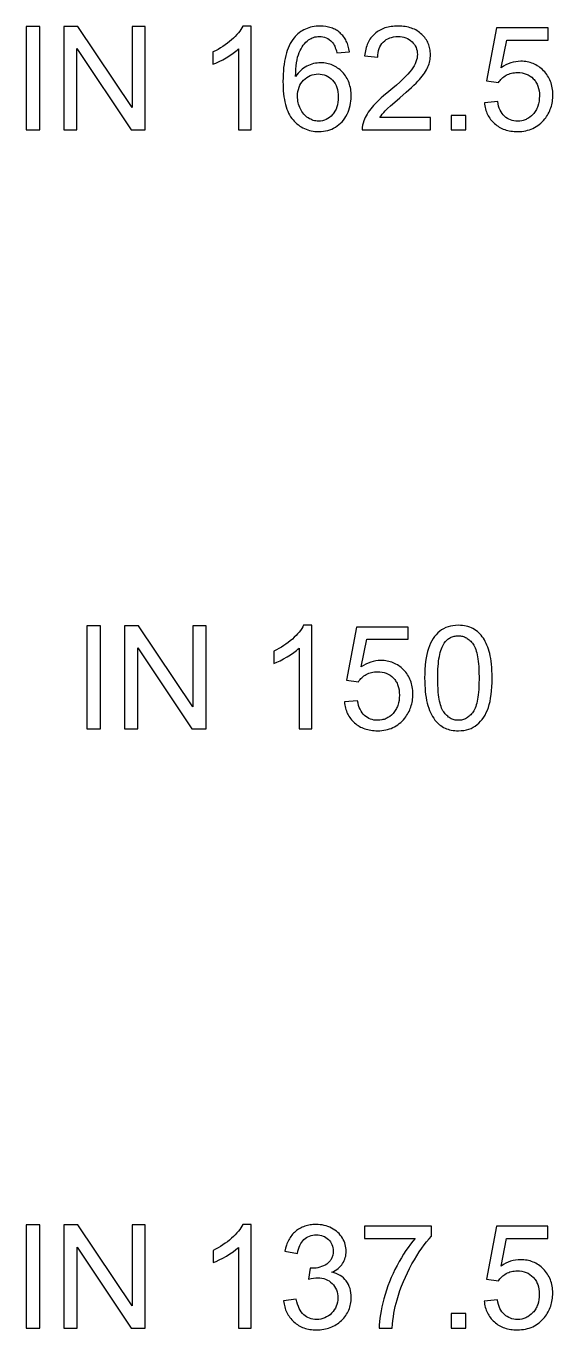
# Model space of a CAD drawing. Header units: millimetres. Extents: x -6 to 6, y -172 to -20.
# Drawn here: x -5.49 to 5.49, y -85.17 to -57.97 of the extents above; entities that cross this region are included whole.
import ezdxf

# ---------------------------------------------------------------- set-up
doc = ezdxf.new("R2010")
doc.units = ezdxf.units.MM
doc.layers.add('LASER_MARK', color=7, linetype='Continuous')

msp = doc.modelspace()

# ---------------------------------------------------------------- linework, layer by layer
at = {"layer": 'LASER_MARK'}
for points in [[(-5.488, -60.138), (-5.203, -60.138), (-5.203, -57.983), (-5.488, -57.983)], [(-4.703, -60.138), (-4.43, -60.138), (-4.43, -58.445), (-3.299, -60.138), (-3.006, -60.138), (-3.006, -57.983), (-3.279, -57.983), (-3.279, -59.675), (-4.411, -57.983), (-4.703, -57.983)], [(-0.802, -60.138), (-0.802, -57.975), (-0.972, -57.975), (-0.991, -58.01), (-1.013, -58.045), (-1.038, -58.081), (-1.065, -58.116), (-1.096, -58.153), (-1.13, -58.189), (-1.167, -58.226), (-1.207, -58.263), (-1.25, -58.299), (-1.294, -58.334), (-1.34, -58.368), (-1.387, -58.4), (-1.437, -58.431), (-1.488, -58.461), (-1.541, -58.489), (-1.595, -58.515), (-1.595, -58.771), (-1.532, -58.746), (-1.464, -58.714), (-1.392, -58.677), (-1.317, -58.634), (-1.243, -58.589), (-1.177, -58.543), (-1.118, -58.498), (-1.091, -58.475), (-1.066, -58.452), (-1.066, -60.138)], [(0.985, -58.532), (1.248, -58.511), (1.238, -58.45), (1.224, -58.392), (1.216, -58.365), (1.206, -58.338), (1.195, -58.312), (1.184, -58.287), (1.171, -58.263), (1.157, -58.239), (1.143, -58.217), (1.127, -58.195), (1.11, -58.174), (1.092, -58.155), (1.073, -58.135), (1.054, -58.117), (1.033, -58.1), (1.012, -58.084), (0.99, -58.069), (0.967, -58.055), (0.943, -58.042), (0.919, -58.03), (0.894, -58.02), (0.868, -58.01), (0.842, -58.002), (0.815, -57.995), (0.787, -57.989), (0.758, -57.984), (0.699, -57.977), (0.637, -57.975), (0.595, -57.976), (0.554, -57.978), (0.514, -57.983), (0.475, -57.99), (0.438, -57.999), (0.401, -58.009), (0.365, -58.022), (0.331, -58.036), (0.298, -58.053), (0.265, -58.071), (0.234, -58.091), (0.204, -58.113), (0.175, -58.138), (0.147, -58.164), (0.121, -58.192), (0.095, -58.222), (0.067, -58.258), (0.041, -58.298), (0.016, -58.34), (-0.006, -58.385), (-0.027, -58.432), (-0.046, -58.482), (-0.063, -58.535), (-0.078, -58.59), (-0.092, -58.648), (-0.103, -58.709), (-0.113, -58.773), (-0.122, -58.839), (-0.128, -58.907), (-0.132, -58.979), (-0.135, -59.053), (-0.136, -59.13), (-0.135, -59.198), (-0.133, -59.264), (-0.129, -59.328), (-0.123, -59.389), (-0.116, -59.448), (-0.107, -59.504), (-0.096, -59.558), (-0.084, -59.609), (-0.07, -59.658), (-0.054, -59.705), (-0.037, -59.749), (-0.019, -59.79), (0.002, -59.829), (0.024, -59.866), (0.047, -59.9), (0.073, -59.931), (0.099, -59.961), (0.127, -59.988), (0.155, -60.014), (0.185, -60.038), (0.215, -60.06), (0.246, -60.08), (0.279, -60.098), (0.312, -60.114), (0.346, -60.128), (0.381, -60.14), (0.417, -60.151), (0.454, -60.159), (0.492, -60.166), (0.531, -60.171), (0.571, -60.174), (0.612, -60.175), (0.66, -60.173), (0.707, -60.169), (0.752, -60.162), (0.796, -60.151), (0.839, -60.138), (0.88, -60.123), (0.92, -60.104), (0.959, -60.082), (0.996, -60.058), (1.031, -60.031), (1.064, -60.001), (1.095, -59.969), (1.124, -59.934), (1.151, -59.897), (1.176, -59.858), (1.199, -59.815), (1.22, -59.771), (1.237, -59.726), (1.252, -59.681), (1.265, -59.634), (1.274, -59.586), (1.281, -59.538), (1.285, -59.489), (1.287, -59.438), (1.286, -59.4), (1.284, -59.363), (1.28, -59.327), (1.275, -59.291), (1.268, -59.257), (1.26, -59.223), (1.251, -59.19), (1.24, -59.158), (1.228, -59.127), (1.214, -59.097), (1.199, -59.068), (1.182, -59.039), (1.164, -59.012), (1.144, -58.985), (1.123, -58.96), (1.101, -58.935), (1.077, -58.911), (1.053, -58.889), (1.028, -58.869), (1.003, -58.85), (0.977, -58.832), (0.95, -58.816), (0.923, -58.802), (0.895, -58.789), (0.867, -58.778), (0.838, -58.768), (0.808, -58.759), (0.778, -58.752), (0.747, -58.747), (0.715, -58.743), (0.683, -58.741), (0.65, -58.74), (0.613, -58.741), (0.575, -58.745), (0.539, -58.75), (0.502, -58.758), (0.466, -58.768), (0.431, -58.78), (0.396, -58.794), (0.361, -58.811), (0.327, -58.83), (0.294, -58.851), (0.263, -58.874), (0.233, -58.9), (0.205, -58.928), (0.178, -58.959), (0.152, -58.992), (0.127, -59.027), (0.129, -58.948), (0.133, -58.874), (0.139, -58.805), (0.147, -58.741), (0.158, -58.681), (0.17, -58.625), (0.185, -58.575), (0.202, -58.529), (0.221, -58.486), (0.241, -58.446), (0.264, -58.409), (0.287, -58.375), (0.313, -58.343), (0.34, -58.313), (0.369, -58.287), (0.399, -58.263), (0.423, -58.246), (0.449, -58.232), (0.475, -58.22), (0.502, -58.21), (0.53, -58.202), (0.56, -58.197), (0.59, -58.193), (0.621, -58.192), (0.659, -58.194), (0.696, -58.199), (0.732, -58.208), (0.766, -58.22), (0.798, -58.236), (0.829, -58.256), (0.858, -58.279), (0.885, -58.305), (0.901, -58.324), (0.916, -58.346), (0.93, -58.37), (0.943, -58.397), (0.955, -58.427), (0.966, -58.459), (0.976, -58.494)], [(2.94, -59.884), (1.883, -59.884), (1.907, -59.848), (1.933, -59.812), (1.963, -59.776), (1.995, -59.74), (2.039, -59.697), (2.105, -59.637), (2.192, -59.561), (2.301, -59.469), (2.433, -59.355), (2.545, -59.254), (2.594, -59.208), (2.637, -59.166), (2.675, -59.126), (2.708, -59.09), (2.738, -59.056), (2.765, -59.022), (2.791, -58.988), (2.814, -58.955), (2.835, -58.923), (2.853, -58.89), (2.87, -58.858), (2.884, -58.827), (2.897, -58.796), (2.907, -58.764), (2.916, -58.733), (2.924, -58.701), (2.93, -58.669), (2.934, -58.637), (2.936, -58.605), (2.937, -58.573), (2.936, -58.541), (2.934, -58.51), (2.931, -58.48), (2.926, -58.451), (2.919, -58.422), (2.912, -58.394), (2.902, -58.366), (2.892, -58.339), (2.88, -58.313), (2.866, -58.287), (2.852, -58.262), (2.835, -58.238), (2.818, -58.214), (2.799, -58.191), (2.778, -58.168), (2.756, -58.147), (2.733, -58.126), (2.709, -58.106), (2.684, -58.088), (2.658, -58.071), (2.631, -58.056), (2.602, -58.042), (2.573, -58.029), (2.543, -58.018), (2.512, -58.008), (2.48, -57.999), (2.447, -57.991), (2.412, -57.985), (2.377, -57.981), (2.341, -57.977), (2.304, -57.975), (2.265, -57.975), (2.227, -57.975), (2.191, -57.977), (2.155, -57.98), (2.12, -57.985), (2.086, -57.99), (2.053, -57.997), (2.021, -58.005), (1.989, -58.014), (1.959, -58.025), (1.93, -58.037), (1.902, -58.05), (1.875, -58.064), (1.849, -58.08), (1.824, -58.097), (1.799, -58.115), (1.776, -58.134), (1.754, -58.155), (1.733, -58.176), (1.713, -58.199), (1.695, -58.223), (1.677, -58.248), (1.661, -58.274), (1.646, -58.301), (1.632, -58.33), (1.62, -58.359), (1.609, -58.39), (1.598, -58.422), (1.589, -58.455), (1.582, -58.489), (1.575, -58.524), (1.57, -58.56), (1.566, -58.598), (1.838, -58.626), (1.84, -58.576), (1.846, -58.53), (1.855, -58.486), (1.868, -58.445), (1.884, -58.407), (1.904, -58.371), (1.927, -58.338), (1.954, -58.308), (1.984, -58.281), (2.016, -58.258), (2.051, -58.238), (2.088, -58.222), (2.127, -58.21), (2.169, -58.201), (2.213, -58.195), (2.26, -58.194), (2.304, -58.195), (2.346, -58.2), (2.385, -58.209), (2.423, -58.221), (2.459, -58.236), (2.492, -58.254), (2.524, -58.276), (2.553, -58.302), (2.579, -58.329), (2.602, -58.359), (2.621, -58.39), (2.637, -58.422), (2.649, -58.456), (2.658, -58.491), (2.663, -58.528), (2.665, -58.567), (2.663, -58.605), (2.657, -58.643), (2.648, -58.682), (2.634, -58.721), (2.617, -58.761), (2.596, -58.802), (2.571, -58.843), (2.542, -58.885), (2.507, -58.929), (2.466, -58.977), (2.417, -59.028), (2.361, -59.083), (2.298, -59.142), (2.228, -59.205), (2.151, -59.271), (2.067, -59.341), (1.961, -59.431), (1.912, -59.474), (1.867, -59.516), (1.826, -59.556), (1.787, -59.594), (1.753, -59.632), (1.721, -59.668), (1.692, -59.703), (1.665, -59.738), (1.64, -59.774), (1.617, -59.81), (1.597, -59.846), (1.578, -59.882), (1.561, -59.918), (1.547, -59.954), (1.532, -59.999), (1.522, -60.044), (1.517, -60.091), (1.516, -60.138), (2.94, -60.138)], [(4.338, -59.55), (4.06, -59.574), (4.064, -59.607), (4.069, -59.64), (4.075, -59.672), (4.083, -59.703), (4.092, -59.733), (4.102, -59.762), (4.113, -59.791), (4.126, -59.819), (4.14, -59.845), (4.155, -59.871), (4.172, -59.897), (4.189, -59.921), (4.208, -59.945), (4.228, -59.967), (4.25, -59.989), (4.272, -60.01), (4.296, -60.03), (4.32, -60.049), (4.346, -60.066), (4.372, -60.082), (4.399, -60.097), (4.427, -60.11), (4.455, -60.123), (4.485, -60.133), (4.515, -60.143), (4.547, -60.151), (4.579, -60.159), (4.612, -60.164), (4.646, -60.169), (4.68, -60.172), (4.716, -60.174), (4.752, -60.175), (4.796, -60.174), (4.839, -60.171), (4.881, -60.165), (4.922, -60.158), (4.961, -60.149), (5, -60.138), (5.037, -60.125), (5.073, -60.109), (5.107, -60.092), (5.141, -60.072), (5.173, -60.051), (5.205, -60.027), (5.235, -60.002), (5.264, -59.974), (5.291, -59.945), (5.318, -59.913), (5.338, -59.886), (5.358, -59.859), (5.376, -59.83), (5.392, -59.802), (5.408, -59.772), (5.422, -59.742), (5.434, -59.711), (5.446, -59.68), (5.456, -59.648), (5.464, -59.616), (5.472, -59.583), (5.478, -59.549), (5.482, -59.514), (5.486, -59.479), (5.488, -59.444), (5.488, -59.407), (5.487, -59.37), (5.485, -59.332), (5.481, -59.296), (5.476, -59.261), (5.469, -59.226), (5.461, -59.193), (5.451, -59.16), (5.44, -59.128), (5.427, -59.097), (5.412, -59.067), (5.397, -59.038), (5.379, -59.01), (5.36, -58.982), (5.34, -58.955), (5.318, -58.93), (5.294, -58.905), (5.27, -58.881), (5.244, -58.859), (5.218, -58.838), (5.192, -58.819), (5.164, -58.802), (5.136, -58.786), (5.108, -58.771), (5.078, -58.758), (5.048, -58.747), (5.017, -58.737), (4.986, -58.729), (4.954, -58.722), (4.921, -58.716), (4.887, -58.712), (4.853, -58.71), (4.818, -58.709), (4.765, -58.712), (4.713, -58.718), (4.661, -58.728), (4.61, -58.743), (4.559, -58.762), (4.509, -58.785), (4.46, -58.813), (4.411, -58.845), (4.527, -58.266), (5.387, -58.266), (5.387, -58.013), (4.315, -58.013), (4.107, -59.119), (4.355, -59.152), (4.371, -59.129), (4.387, -59.108), (4.405, -59.087), (4.425, -59.068), (4.446, -59.05), (4.468, -59.032), (4.492, -59.016), (4.517, -59.001), (4.543, -58.988), (4.57, -58.976), (4.598, -58.966), (4.626, -58.958), (4.655, -58.951), (4.685, -58.947), (4.716, -58.944), (4.748, -58.943), (4.798, -58.945), (4.846, -58.951), (4.891, -58.961), (4.934, -58.976), (4.974, -58.994), (5.012, -59.017), (5.047, -59.043), (5.08, -59.074), (5.096, -59.091), (5.11, -59.108), (5.124, -59.126), (5.136, -59.145), (5.147, -59.165), (5.158, -59.185), (5.167, -59.207), (5.176, -59.229), (5.19, -59.275), (5.2, -59.324), (5.206, -59.376), (5.208, -59.431), (5.205, -59.489), (5.199, -59.544), (5.189, -59.596), (5.174, -59.646), (5.166, -59.669), (5.156, -59.692), (5.145, -59.714), (5.133, -59.735), (5.12, -59.756), (5.106, -59.776), (5.091, -59.795), (5.075, -59.813), (5.041, -59.847), (5.005, -59.876), (4.968, -59.901), (4.948, -59.912), (4.928, -59.921), (4.908, -59.93), (4.887, -59.937), (4.866, -59.943), (4.844, -59.948), (4.799, -59.955), (4.752, -59.957), (4.713, -59.956), (4.676, -59.951), (4.639, -59.943), (4.605, -59.932), (4.572, -59.917), (4.54, -59.9), (4.51, -59.879), (4.481, -59.855), (4.454, -59.828), (4.43, -59.798), (4.408, -59.764), (4.389, -59.728), (4.372, -59.688), (4.358, -59.645), (4.347, -59.599)], [(0.226, -59.701), (0.213, -59.67), (0.201, -59.638), (0.191, -59.606), (0.183, -59.574), (0.176, -59.541), (0.172, -59.507), (0.169, -59.474), (0.168, -59.44), (0.17, -59.389), (0.176, -59.34), (0.186, -59.295), (0.199, -59.251), (0.217, -59.21), (0.239, -59.172), (0.264, -59.136), (0.293, -59.103), (0.325, -59.072), (0.359, -59.046), (0.395, -59.024), (0.432, -59.006), (0.471, -58.992), (0.511, -58.982), (0.553, -58.976), (0.597, -58.974), (0.642, -58.976), (0.684, -58.982), (0.724, -58.992), (0.763, -59.006), (0.799, -59.024), (0.834, -59.046), (0.866, -59.072), (0.897, -59.103), (0.925, -59.136), (0.949, -59.173), (0.97, -59.212), (0.986, -59.255), (0.999, -59.3), (1.009, -59.349), (1.014, -59.4), (1.016, -59.455), (1.014, -59.511), (1.009, -59.565), (0.999, -59.615), (0.986, -59.662), (0.969, -59.707), (0.948, -59.748), (0.924, -59.787), (0.91, -59.805), (0.896, -59.822), (0.865, -59.854), (0.833, -59.881), (0.799, -59.904), (0.763, -59.923), (0.727, -59.938), (0.689, -59.949), (0.649, -59.955), (0.608, -59.957), (0.579, -59.956), (0.551, -59.953), (0.523, -59.948), (0.496, -59.941), (0.468, -59.932), (0.442, -59.92), (0.415, -59.907), (0.389, -59.892), (0.363, -59.874), (0.339, -59.855), (0.317, -59.834), (0.296, -59.811), (0.276, -59.787), (0.258, -59.76), (0.242, -59.732)], [(3.372, -60.138), (3.673, -60.138), (3.673, -59.837), (3.372, -59.837)], [(-4.221, -72.638), (-3.936, -72.638), (-3.936, -70.483), (-4.221, -70.483)], [(-3.437, -72.638), (-3.163, -72.638), (-3.163, -70.945), (-2.032, -72.638), (-1.739, -72.638), (-1.739, -70.483), (-2.013, -70.483), (-2.013, -72.175), (-3.144, -70.483), (-3.437, -70.483)], [(0.465, -72.638), (0.465, -70.475), (0.295, -70.475), (0.276, -70.51), (0.254, -70.545), (0.229, -70.581), (0.201, -70.616), (0.17, -70.653), (0.136, -70.689), (0.1, -70.726), (0.06, -70.763), (0.017, -70.799), (-0.027, -70.834), (-0.073, -70.868), (-0.121, -70.9), (-0.17, -70.931), (-0.221, -70.961), (-0.274, -70.989), (-0.328, -71.015), (-0.328, -71.271), (-0.265, -71.246), (-0.197, -71.214), (-0.126, -71.177), (-0.05, -71.134), (0.024, -71.089), (0.09, -71.043), (0.149, -70.998), (0.176, -70.975), (0.201, -70.952), (0.201, -72.638)], [(1.42, -72.05), (1.143, -72.074), (1.147, -72.107), (1.152, -72.14), (1.158, -72.172), (1.166, -72.203), (1.175, -72.233), (1.185, -72.262), (1.196, -72.291), (1.209, -72.319), (1.223, -72.345), (1.238, -72.371), (1.254, -72.397), (1.272, -72.421), (1.291, -72.445), (1.311, -72.467), (1.332, -72.489), (1.355, -72.51), (1.379, -72.53), (1.403, -72.549), (1.428, -72.566), (1.455, -72.582), (1.482, -72.597), (1.51, -72.61), (1.538, -72.623), (1.568, -72.633), (1.598, -72.643), (1.63, -72.651), (1.662, -72.659), (1.695, -72.664), (1.728, -72.669), (1.763, -72.672), (1.798, -72.674), (1.835, -72.675), (1.879, -72.674), (1.922, -72.671), (1.964, -72.665), (2.005, -72.658), (2.044, -72.649), (2.082, -72.638), (2.12, -72.625), (2.156, -72.609), (2.19, -72.592), (2.224, -72.572), (2.256, -72.551), (2.288, -72.527), (2.318, -72.502), (2.346, -72.474), (2.374, -72.445), (2.401, -72.413), (2.421, -72.386), (2.441, -72.359), (2.459, -72.33), (2.475, -72.302), (2.49, -72.272), (2.504, -72.242), (2.517, -72.211), (2.528, -72.18), (2.538, -72.148), (2.547, -72.116), (2.554, -72.083), (2.56, -72.049), (2.565, -72.014), (2.568, -71.979), (2.57, -71.944), (2.571, -71.907), (2.57, -71.87), (2.568, -71.832), (2.564, -71.796), (2.559, -71.761), (2.552, -71.726), (2.544, -71.693), (2.534, -71.66), (2.523, -71.628), (2.51, -71.597), (2.495, -71.567), (2.479, -71.538), (2.462, -71.51), (2.443, -71.482), (2.423, -71.455), (2.401, -71.43), (2.377, -71.405), (2.352, -71.381), (2.327, -71.359), (2.301, -71.338), (2.275, -71.319), (2.247, -71.302), (2.219, -71.286), (2.19, -71.271), (2.161, -71.258), (2.131, -71.247), (2.1, -71.237), (2.069, -71.229), (2.037, -71.222), (2.004, -71.216), (1.97, -71.212), (1.936, -71.21), (1.901, -71.209), (1.848, -71.212), (1.796, -71.218), (1.744, -71.228), (1.693, -71.243), (1.642, -71.262), (1.592, -71.285), (1.543, -71.313), (1.494, -71.345), (1.61, -70.766), (2.47, -70.766), (2.47, -70.513), (1.398, -70.513), (1.19, -71.619), (1.438, -71.652), (1.453, -71.629), (1.47, -71.608), (1.488, -71.587), (1.508, -71.568), (1.529, -71.55), (1.551, -71.532), (1.575, -71.516), (1.6, -71.501), (1.626, -71.488), (1.653, -71.476), (1.68, -71.466), (1.709, -71.458), (1.738, -71.451), (1.768, -71.447), (1.799, -71.444), (1.83, -71.443), (1.881, -71.445), (1.928, -71.451), (1.974, -71.461), (2.016, -71.476), (2.057, -71.494), (2.095, -71.517), (2.13, -71.543), (2.163, -71.574), (2.179, -71.591), (2.193, -71.608), (2.206, -71.626), (2.219, -71.645), (2.23, -71.665), (2.241, -71.685), (2.25, -71.707), (2.259, -71.729), (2.273, -71.775), (2.282, -71.824), (2.288, -71.876), (2.29, -71.931), (2.288, -71.989), (2.282, -72.044), (2.272, -72.096), (2.257, -72.146), (2.249, -72.169), (2.239, -72.192), (2.228, -72.214), (2.216, -72.235), (2.203, -72.256), (2.189, -72.276), (2.174, -72.295), (2.158, -72.313), (2.124, -72.347), (2.088, -72.376), (2.051, -72.401), (2.031, -72.412), (2.011, -72.421), (1.991, -72.43), (1.97, -72.437), (1.948, -72.443), (1.927, -72.448), (1.882, -72.455), (1.835, -72.457), (1.796, -72.456), (1.758, -72.451), (1.722, -72.443), (1.688, -72.432), (1.654, -72.417), (1.623, -72.4), (1.592, -72.379), (1.564, -72.355), (1.537, -72.328), (1.513, -72.298), (1.491, -72.264), (1.472, -72.228), (1.455, -72.188), (1.441, -72.145), (1.429, -72.099)], [(2.895, -70.96), (2.877, -71.021), (2.861, -71.086), (2.847, -71.156), (2.836, -71.231), (2.828, -71.31), (2.821, -71.394), (2.818, -71.482), (2.816, -71.575), (2.817, -71.65), (2.82, -71.722), (2.824, -71.791), (2.83, -71.858), (2.837, -71.922), (2.846, -71.983), (2.857, -72.042), (2.87, -72.098), (2.884, -72.151), (2.9, -72.202), (2.917, -72.25), (2.936, -72.296), (2.957, -72.339), (2.98, -72.379), (3.004, -72.416), (3.03, -72.451), (3.052, -72.478), (3.076, -72.504), (3.101, -72.527), (3.127, -72.549), (3.154, -72.569), (3.182, -72.587), (3.211, -72.604), (3.241, -72.619), (3.272, -72.632), (3.304, -72.643), (3.337, -72.653), (3.372, -72.661), (3.407, -72.667), (3.443, -72.671), (3.481, -72.674), (3.519, -72.675), (3.577, -72.673), (3.632, -72.667), (3.685, -72.657), (3.735, -72.643), (3.783, -72.625), (3.828, -72.603), (3.871, -72.577), (3.911, -72.548), (3.948, -72.514), (3.983, -72.477), (4.016, -72.437), (4.046, -72.394), (4.074, -72.347), (4.1, -72.297), (4.123, -72.244), (4.144, -72.187), (4.162, -72.127), (4.178, -72.062), (4.191, -71.992), (4.202, -71.918), (4.21, -71.839), (4.217, -71.756), (4.22, -71.668), (4.221, -71.575), (4.221, -71.497), (4.218, -71.423), (4.215, -71.354), (4.209, -71.288), (4.202, -71.226), (4.194, -71.169), (4.184, -71.115), (4.173, -71.066), (4.16, -71.02), (4.146, -70.975), (4.131, -70.933), (4.115, -70.892), (4.098, -70.852), (4.08, -70.815), (4.06, -70.78), (4.039, -70.746), (4.017, -70.714), (3.994, -70.684), (3.969, -70.656), (3.943, -70.63), (3.915, -70.605), (3.886, -70.583), (3.855, -70.563), (3.823, -70.544), (3.79, -70.528), (3.755, -70.514), (3.719, -70.502), (3.682, -70.492), (3.643, -70.484), (3.603, -70.479), (3.562, -70.476), (3.519, -70.475), (3.461, -70.477), (3.406, -70.483), (3.354, -70.492), (3.304, -70.506), (3.256, -70.524), (3.211, -70.546), (3.169, -70.571), (3.129, -70.601), (3.091, -70.634), (3.056, -70.671), (3.023, -70.711), (2.993, -70.754), (2.965, -70.801), (2.939, -70.851), (2.916, -70.904)], [(3.213, -72.282), (3.198, -72.258), (3.183, -72.232), (3.17, -72.203), (3.158, -72.172), (3.147, -72.137), (3.137, -72.1), (3.128, -72.06), (3.119, -72.017), (3.112, -71.972), (3.106, -71.923), (3.101, -71.872), (3.096, -71.818), (3.09, -71.702), (3.088, -71.575), (3.091, -71.448), (3.093, -71.388), (3.097, -71.331), (3.102, -71.276), (3.108, -71.224), (3.115, -71.175), (3.123, -71.128), (3.132, -71.084), (3.142, -71.043), (3.153, -71.004), (3.165, -70.967), (3.179, -70.933), (3.193, -70.902), (3.208, -70.874), (3.225, -70.848), (3.253, -70.812), (3.268, -70.795), (3.284, -70.78), (3.3, -70.767), (3.317, -70.754), (3.334, -70.742), (3.352, -70.732), (3.371, -70.723), (3.39, -70.715), (3.409, -70.709), (3.43, -70.703), (3.45, -70.699), (3.472, -70.696), (3.494, -70.694), (3.516, -70.694), (3.539, -70.694), (3.561, -70.696), (3.583, -70.7), (3.605, -70.705), (3.626, -70.711), (3.646, -70.718), (3.666, -70.727), (3.686, -70.737), (3.705, -70.749), (3.724, -70.762), (3.742, -70.776), (3.759, -70.792), (3.777, -70.809), (3.793, -70.827), (3.81, -70.847), (3.825, -70.868), (3.84, -70.892), (3.854, -70.918), (3.868, -70.947), (3.88, -70.978), (3.891, -71.013), (3.901, -71.05), (3.91, -71.09), (3.919, -71.133), (3.926, -71.178), (3.932, -71.227), (3.937, -71.278), (3.942, -71.332), (3.948, -71.448), (3.95, -71.575), (3.948, -71.702), (3.942, -71.818), (3.937, -71.872), (3.932, -71.923), (3.926, -71.971), (3.919, -72.016), (3.91, -72.059), (3.901, -72.099), (3.891, -72.136), (3.88, -72.171), (3.868, -72.202), (3.854, -72.231), (3.84, -72.257), (3.825, -72.281), (3.81, -72.302), (3.793, -72.322), (3.777, -72.341), (3.76, -72.358), (3.742, -72.374), (3.724, -72.388), (3.706, -72.401), (3.687, -72.413), (3.667, -72.423), (3.647, -72.432), (3.627, -72.44), (3.606, -72.446), (3.585, -72.451), (3.564, -72.454), (3.542, -72.456), (3.519, -72.457), (3.496, -72.456), (3.474, -72.454), (3.453, -72.451), (3.431, -72.446), (3.411, -72.44), (3.39, -72.432), (3.371, -72.424), (3.351, -72.413), (3.332, -72.402), (3.314, -72.389), (3.296, -72.374), (3.278, -72.358), (3.261, -72.341), (3.245, -72.323)], [(-5.485, -85.136), (-5.2, -85.136), (-5.2, -82.983), (-5.485, -82.983)], [(-4.7, -85.136), (-4.427, -85.136), (-4.427, -83.445), (-3.296, -85.136), (-3.004, -85.136), (-3.004, -82.983), (-3.277, -82.983), (-3.277, -84.674), (-4.408, -82.983), (-4.7, -82.983)], [(-0.801, -85.136), (-0.801, -82.975), (-0.971, -82.975), (-0.99, -83.01), (-1.012, -83.045), (-1.037, -83.08), (-1.065, -83.116), (-1.096, -83.152), (-1.13, -83.189), (-1.167, -83.226), (-1.206, -83.262), (-1.249, -83.299), (-1.293, -83.334), (-1.339, -83.368), (-1.386, -83.4), (-1.436, -83.431), (-1.487, -83.46), (-1.54, -83.488), (-1.594, -83.515), (-1.594, -83.771), (-1.531, -83.745), (-1.463, -83.714), (-1.391, -83.677), (-1.316, -83.634), (-1.242, -83.589), (-1.176, -83.543), (-1.117, -83.497), (-1.09, -83.475), (-1.065, -83.452), (-1.065, -85.136)], [(0.142, -84.533), (-0.123, -84.568), (-0.119, -84.601), (-0.114, -84.634), (-0.107, -84.665), (-0.099, -84.696), (-0.09, -84.726), (-0.08, -84.756), (-0.069, -84.784), (-0.056, -84.812), (-0.042, -84.839), (-0.027, -84.865), (-0.01, -84.89), (0.007, -84.915), (0.026, -84.939), (0.047, -84.962), (0.068, -84.984), (0.091, -85.006), (0.115, -85.026), (0.139, -85.045), (0.165, -85.063), (0.191, -85.08), (0.217, -85.095), (0.245, -85.109), (0.273, -85.121), (0.302, -85.132), (0.332, -85.142), (0.363, -85.151), (0.394, -85.158), (0.426, -85.164), (0.459, -85.169), (0.492, -85.172), (0.527, -85.174), (0.562, -85.175), (0.601, -85.174), (0.639, -85.172), (0.676, -85.168), (0.712, -85.162), (0.748, -85.155), (0.782, -85.147), (0.816, -85.137), (0.849, -85.126), (0.881, -85.113), (0.912, -85.098), (0.943, -85.082), (0.972, -85.064), (1.001, -85.045), (1.029, -85.025), (1.056, -85.002), (1.082, -84.979), (1.107, -84.954), (1.13, -84.928), (1.152, -84.902), (1.172, -84.875), (1.19, -84.848), (1.207, -84.819), (1.222, -84.791), (1.236, -84.761), (1.248, -84.731), (1.258, -84.7), (1.267, -84.668), (1.274, -84.636), (1.28, -84.603), (1.284, -84.57), (1.286, -84.535), (1.287, -84.501), (1.286, -84.449), (1.281, -84.401), (1.272, -84.354), (1.261, -84.309), (1.246, -84.267), (1.228, -84.227), (1.206, -84.189), (1.182, -84.153), (1.154, -84.12), (1.123, -84.09), (1.09, -84.062), (1.054, -84.038), (1.016, -84.017), (0.975, -83.998), (0.931, -83.983), (0.885, -83.97), (0.92, -83.953), (0.954, -83.934), (0.985, -83.913), (1.014, -83.891), (1.04, -83.868), (1.065, -83.843), (1.087, -83.816), (1.107, -83.788), (1.124, -83.759), (1.139, -83.729), (1.152, -83.699), (1.163, -83.667), (1.171, -83.635), (1.177, -83.602), (1.18, -83.569), (1.182, -83.534), (1.18, -83.498), (1.177, -83.462), (1.17, -83.426), (1.162, -83.391), (1.151, -83.357), (1.137, -83.323), (1.121, -83.29), (1.103, -83.257), (1.082, -83.225), (1.059, -83.195), (1.034, -83.166), (1.007, -83.14), (0.977, -83.115), (0.946, -83.092), (0.912, -83.07), (0.876, -83.05), (0.839, -83.033), (0.8, -83.017), (0.761, -83.004), (0.721, -82.994), (0.68, -82.985), (0.638, -82.979), (0.595, -82.976), (0.551, -82.975), (0.489, -82.977), (0.459, -82.98), (0.429, -82.984), (0.4, -82.989), (0.372, -82.995), (0.344, -83.003), (0.317, -83.011), (0.29, -83.021), (0.265, -83.032), (0.24, -83.044), (0.215, -83.057), (0.191, -83.071), (0.168, -83.087), (0.146, -83.103), (0.124, -83.121), (0.103, -83.139), (0.083, -83.159), (0.064, -83.18), (0.046, -83.201), (0.029, -83.224), (0.013, -83.247), (-0.003, -83.272), (-0.017, -83.297), (-0.03, -83.323), (-0.042, -83.35), (-0.054, -83.378), (-0.064, -83.407), (-0.082, -83.468), (-0.096, -83.533), (0.168, -83.58), (0.177, -83.533), (0.187, -83.489), (0.201, -83.448), (0.216, -83.41), (0.234, -83.375), (0.254, -83.343), (0.276, -83.315), (0.3, -83.289), (0.327, -83.266), (0.355, -83.247), (0.385, -83.23), (0.416, -83.216), (0.449, -83.206), (0.483, -83.198), (0.52, -83.193), (0.557, -83.192), (0.595, -83.193), (0.632, -83.198), (0.666, -83.205), (0.699, -83.216), (0.73, -83.229), (0.759, -83.246), (0.786, -83.265), (0.811, -83.287), (0.834, -83.312), (0.854, -83.338), (0.871, -83.366), (0.885, -83.395), (0.896, -83.426), (0.904, -83.459), (0.908, -83.493), (0.91, -83.528), (0.908, -83.573), (0.901, -83.614), (0.897, -83.634), (0.891, -83.653), (0.884, -83.671), (0.876, -83.688), (0.867, -83.705), (0.857, -83.72), (0.846, -83.736), (0.834, -83.75), (0.821, -83.764), (0.806, -83.776), (0.791, -83.789), (0.775, -83.8), (0.74, -83.821), (0.705, -83.839), (0.669, -83.854), (0.631, -83.866), (0.593, -83.876), (0.553, -83.883), (0.512, -83.887), (0.471, -83.888), (0.428, -83.885), (0.399, -84.117), (0.452, -84.104), (0.501, -84.095), (0.546, -84.09), (0.585, -84.088), (0.63, -84.09), (0.673, -84.095), (0.714, -84.104), (0.753, -84.117), (0.789, -84.134), (0.824, -84.154), (0.857, -84.178), (0.888, -84.206), (0.916, -84.237), (0.94, -84.269), (0.96, -84.304), (0.977, -84.34), (0.99, -84.379), (0.999, -84.419), (1.005, -84.462), (1.007, -84.506), (1.005, -84.553), (0.999, -84.598), (0.989, -84.641), (0.975, -84.682), (0.957, -84.721), (0.934, -84.758), (0.908, -84.793), (0.878, -84.827), (0.845, -84.857), (0.81, -84.883), (0.774, -84.905), (0.735, -84.923), (0.695, -84.938), (0.653, -84.948), (0.609, -84.954), (0.563, -84.956), (0.525, -84.954), (0.488, -84.95), (0.452, -84.942), (0.418, -84.931), (0.385, -84.917), (0.354, -84.9), (0.325, -84.88), (0.297, -84.857), (0.27, -84.83), (0.246, -84.799), (0.224, -84.765), (0.203, -84.726), (0.185, -84.684), (0.168, -84.637), (0.154, -84.587)], [(1.566, -83.265), (2.621, -83.265), (2.571, -83.324), (2.522, -83.387), (2.473, -83.452), (2.425, -83.521), (2.378, -83.593), (2.332, -83.668), (2.286, -83.747), (2.241, -83.829), (2.198, -83.913), (2.157, -83.997), (2.119, -84.083), (2.083, -84.169), (2.05, -84.256), (2.02, -84.344), (1.992, -84.433), (1.967, -84.523), (1.945, -84.611), (1.925, -84.696), (1.908, -84.778), (1.895, -84.856), (1.883, -84.931), (1.875, -85.003), (1.87, -85.071), (1.867, -85.136), (2.139, -85.136), (2.145, -85.057), (2.154, -84.979), (2.164, -84.902), (2.175, -84.828), (2.189, -84.754), (2.204, -84.683), (2.221, -84.613), (2.24, -84.545), (2.269, -84.449), (2.301, -84.354), (2.336, -84.26), (2.373, -84.166), (2.414, -84.073), (2.457, -83.981), (2.503, -83.89), (2.552, -83.799), (2.603, -83.71), (2.654, -83.626), (2.704, -83.547), (2.755, -83.472), (2.806, -83.401), (2.857, -83.335), (2.909, -83.274), (2.96, -83.217), (2.96, -83.011), (1.566, -83.011)], [(4.335, -84.549), (4.057, -84.572), (4.061, -84.606), (4.066, -84.639), (4.073, -84.671), (4.08, -84.702), (4.089, -84.732), (4.099, -84.761), (4.111, -84.79), (4.123, -84.817), (4.137, -84.844), (4.152, -84.87), (4.169, -84.895), (4.186, -84.92), (4.205, -84.943), (4.225, -84.966), (4.247, -84.988), (4.269, -85.009), (4.293, -85.029), (4.317, -85.047), (4.343, -85.065), (4.369, -85.081), (4.396, -85.095), (4.424, -85.109), (4.453, -85.121), (4.482, -85.132), (4.512, -85.142), (4.544, -85.15), (4.576, -85.157), (4.609, -85.163), (4.642, -85.167), (4.677, -85.171), (4.713, -85.173), (4.749, -85.173), (4.793, -85.172), (4.836, -85.169), (4.878, -85.164), (4.919, -85.157), (4.958, -85.148), (4.996, -85.136), (5.033, -85.123), (5.069, -85.108), (5.104, -85.09), (5.138, -85.071), (5.17, -85.05), (5.201, -85.026), (5.231, -85.001), (5.26, -84.973), (5.288, -84.943), (5.314, -84.912), (5.335, -84.885), (5.354, -84.857), (5.372, -84.829), (5.389, -84.8), (5.404, -84.771), (5.418, -84.741), (5.431, -84.71), (5.442, -84.679), (5.452, -84.647), (5.461, -84.615), (5.468, -84.581), (5.474, -84.548), (5.479, -84.513), (5.482, -84.478), (5.484, -84.443), (5.485, -84.407), (5.484, -84.369), (5.482, -84.332), (5.478, -84.295), (5.472, -84.26), (5.466, -84.226), (5.457, -84.192), (5.447, -84.159), (5.436, -84.127), (5.423, -84.097), (5.409, -84.066), (5.393, -84.037), (5.376, -84.009), (5.357, -83.981), (5.336, -83.955), (5.314, -83.929), (5.291, -83.904), (5.266, -83.881), (5.241, -83.858), (5.215, -83.838), (5.188, -83.819), (5.161, -83.801), (5.133, -83.785), (5.104, -83.771), (5.075, -83.758), (5.045, -83.746), (5.014, -83.736), (4.983, -83.728), (4.95, -83.721), (4.918, -83.716), (4.884, -83.712), (4.85, -83.71), (4.815, -83.709), (4.762, -83.711), (4.71, -83.717), (4.658, -83.728), (4.607, -83.743), (4.556, -83.762), (4.506, -83.785), (4.457, -83.812), (4.408, -83.844), (4.524, -83.265), (5.383, -83.265), (5.383, -83.013), (4.313, -83.013), (4.104, -84.119), (4.352, -84.151), (4.368, -84.128), (4.384, -84.107), (4.403, -84.086), (4.422, -84.067), (4.443, -84.049), (4.465, -84.032), (4.489, -84.015), (4.514, -84), (4.54, -83.987), (4.567, -83.975), (4.594, -83.965), (4.623, -83.957), (4.652, -83.951), (4.682, -83.946), (4.713, -83.943), (4.744, -83.942), (4.795, -83.944), (4.842, -83.951), (4.888, -83.961), (4.93, -83.975), (4.971, -83.994), (5.009, -84.016), (5.044, -84.043), (5.077, -84.073), (5.092, -84.09), (5.107, -84.107), (5.12, -84.126), (5.133, -84.144), (5.144, -84.164), (5.154, -84.185), (5.164, -84.206), (5.172, -84.228), (5.186, -84.274), (5.196, -84.323), (5.202, -84.375), (5.204, -84.43), (5.202, -84.488), (5.196, -84.543), (5.185, -84.595), (5.171, -84.644), (5.162, -84.668), (5.152, -84.691), (5.142, -84.713), (5.13, -84.734), (5.117, -84.755), (5.103, -84.774), (5.088, -84.794), (5.072, -84.812), (5.038, -84.846), (5.002, -84.875), (4.965, -84.9), (4.945, -84.91), (4.925, -84.92), (4.905, -84.928), (4.884, -84.936), (4.862, -84.942), (4.841, -84.947), (4.796, -84.954), (4.749, -84.956), (4.71, -84.954), (4.672, -84.949), (4.636, -84.941), (4.602, -84.93), (4.569, -84.916), (4.537, -84.898), (4.507, -84.878), (4.478, -84.854), (4.451, -84.827), (4.427, -84.796), (4.405, -84.763), (4.386, -84.727), (4.369, -84.687), (4.355, -84.644), (4.344, -84.598)], [(3.37, -85.136), (3.671, -85.136), (3.671, -84.835), (3.37, -84.835)]]:
    msp.add_lwpolyline(points, close=True, dxfattribs=at)

doc.saveas('drawing.dxf')
